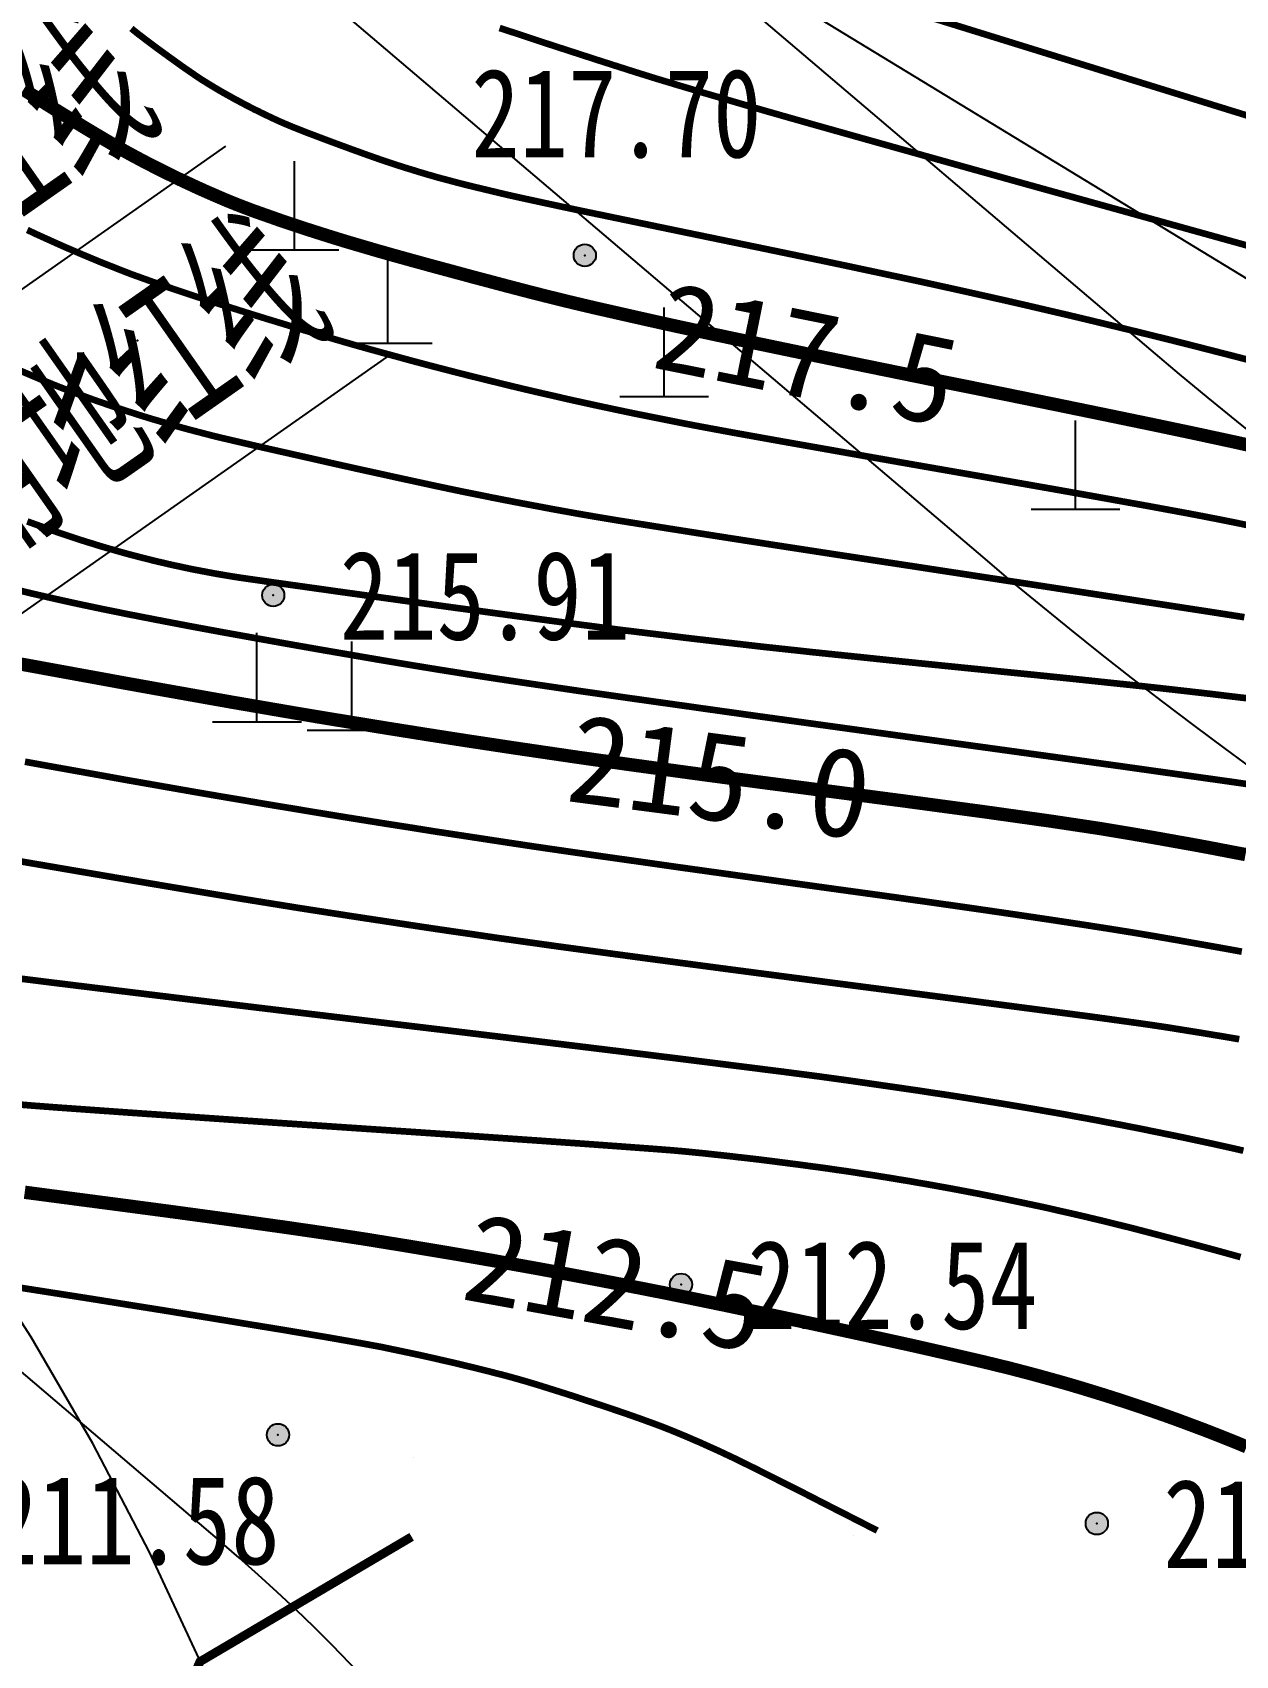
# Model space of a CAD drawing. Extents: x 36524600 to 36525730, y 2746759 to 2747713.
# Drawn here: x 36525067.07 to 36525080.61, y 2747405.56 to 2747423.84 of the extents above; entities that cross this region are included whole.
import ezdxf
from ezdxf.enums import TextEntityAlignment as Align

# ---------------------------------------------------------------- set-up
doc = ezdxf.new("R2010")
doc.units = 0
doc.header["$LTSCALE"] = 1000
doc.header["$MEASUREMENT"] = 0
doc.linetypes.add('X2', pattern=[10, 8, -2])
for name, color, linetype in [('0-规划道路', 4, 'Continuous'), ('DGX', 251, 'Continuous'), ('DIM_LEAD', 3, 'Continuous'), ('DLDW', 11, 'Continuous'), ('DLSS', 4, 'Continuous'), ('DMTZ', 3, 'Continuous'), ('GCD', 252, 'Continuous'), ('PP-DX-PT', 251, 'Continuous'), ('PUB_TEXT', 7, 'Continuous'), ('ZBTZ', 3, 'Continuous'), ('ZDH', 1, 'Continuous')]:
    doc.layers.add(name, color=color, linetype=linetype)
doc.styles.add('_TCH_DIM', font='SIMPLEX', dxfattribs={"bigfont": 'GBCBIG'})
doc.styles.add('正等线体', font='宋体.shx', dxfattribs={"bigfont": '@@gbcbig.shx'})
doc.linetypes.add('10421', pattern='A,2,[150,AAA.SHX,S=0.5,R=0,X=0,Y=0.5],1e-11', length=2)

# ---------------------------------------------------------------- blocks, each defined once
blk = doc.blocks.new('gc200')
h = blk.add_hatch(color=256)
edge = h.paths.add_edge_path()
edge.add_arc((0, 0), 0.25, 0, 360)
blk.add_circle((0, 0), 0.25)
blk = doc.blocks.new('Gc111')
for p, q in [((0, 0), (0, 2)), ((-1, 0), (1, 0))]:
    blk.add_line(p, q)
blk = doc.blocks.new('dxt')
at = {"layer": 'DGX', "color": 253, "linetype": 'Continuous', "flags": 128}
for points, const_width in [([(36525076.579, 2747406.97), (36525076.272, 2747407.127), (36525075.995, 2747407.268), (36525075.75, 2747407.394), (36525075.534, 2747407.503), (36525075.349, 2747407.596), (36525075.194, 2747407.674), (36525075.07, 2747407.735), (36525074.977, 2747407.781), (36525074.898, 2747407.818), (36525074.82, 2747407.855), (36525074.741, 2747407.891), (36525074.661, 2747407.927), (36525074.582, 2747407.963), (36525074.502, 2747407.997), (36525074.422, 2747408.032), (36525074.342, 2747408.065), (36525074.257, 2747408.1), (36525074.161, 2747408.138), (36525074.054, 2747408.178), (36525073.936, 2747408.221), (36525073.809, 2747408.266), (36525073.67, 2747408.314), (36525073.521, 2747408.364), (36525073.361, 2747408.417), (36525073.201, 2747408.47), (36525073.051, 2747408.518), (36525072.911, 2747408.562), (36525072.781, 2747408.603), (36525072.662, 2747408.639), (36525072.552, 2747408.671), (36525072.452, 2747408.699), (36525072.363, 2747408.723), (36525072.278, 2747408.744), (36525072.194, 2747408.766), (36525072.109, 2747408.787), (36525072.025, 2747408.808), (36525071.94, 2747408.828), (36525071.855, 2747408.849), (36525071.77, 2747408.869), (36525071.685, 2747408.888), (36525071.6, 2747408.908), (36525071.515, 2747408.927), (36525071.43, 2747408.946), (36525071.345, 2747408.964), (36525071.26, 2747408.982), (36525071.175, 2747409), (36525071.089, 2747409.018), (36525071.004, 2747409.036), (36525070.901, 2747409.055), (36525070.765, 2747409.08), (36525070.594, 2747409.11), (36525070.389, 2747409.146), (36525070.151, 2747409.186), (36525069.878, 2747409.232), (36525069.571, 2747409.282), (36525069.23, 2747409.338), (36525068.881, 2747409.395), (36525068.548, 2747409.449), (36525068.233, 2747409.499), (36525067.934, 2747409.547), (36525067.652, 2747409.592), (36525067.388, 2747409.633), (36525067.14, 2747409.672), (36525066.909, 2747409.708)], 0.075), ([(36525080.736, 2747407.913), (36525080.623, 2747407.96), (36525080.509, 2747408.006), (36525080.395, 2747408.051), (36525080.28, 2747408.096), (36525080.166, 2747408.139), (36525080.051, 2747408.182), (36525079.935, 2747408.225), (36525079.82, 2747408.266), (36525079.704, 2747408.307), (36525079.588, 2747408.347), (36525079.472, 2747408.386), (36525079.355, 2747408.425), (36525079.238, 2747408.463), (36525079.121, 2747408.5), (36525079.004, 2747408.536), (36525078.887, 2747408.572), (36525078.769, 2747408.607), (36525078.651, 2747408.641), (36525078.533, 2747408.674), (36525078.414, 2747408.707), (36525078.296, 2747408.739), (36525078.177, 2747408.77), (36525078.058, 2747408.801), (36525077.939, 2747408.83), (36525077.812, 2747408.861), (36525077.672, 2747408.894), (36525077.516, 2747408.93), (36525077.346, 2747408.969), (36525077.162, 2747409.011), (36525076.964, 2747409.056), (36525076.75, 2747409.103), (36525076.523, 2747409.153), (36525076.288, 2747409.204), (36525076.053, 2747409.255), (36525075.817, 2747409.306), (36525075.581, 2747409.356), (36525075.344, 2747409.406), (36525075.107, 2747409.456), (36525074.869, 2747409.506), (36525074.631, 2747409.555), (36525074.393, 2747409.604), (36525074.155, 2747409.652), (36525073.916, 2747409.699), (36525073.678, 2747409.746), (36525073.439, 2747409.792), (36525073.2, 2747409.837), (36525072.961, 2747409.882), (36525072.722, 2747409.926), (36525072.482, 2747409.969), (36525072.243, 2747410.012), (36525072.003, 2747410.054), (36525071.764, 2747410.095), (36525071.524, 2747410.135), (36525071.284, 2747410.175), (36525071.044, 2747410.214), (36525070.804, 2747410.253), (36525070.542, 2747410.293), (36525070.239, 2747410.338), (36525069.894, 2747410.388), (36525069.506, 2747410.442), (36525069.077, 2747410.501), (36525068.606, 2747410.565), (36525068.092, 2747410.633), (36525067.536, 2747410.706), (36525066.983, 2747410.779)], 0.15), ([(36525080.668, 2747410.049), (36525080.527, 2747410.088), (36525080.381, 2747410.128), (36525080.23, 2747410.169), (36525080.08, 2747410.209), (36525079.937, 2747410.247), (36525079.8, 2747410.283), (36525079.671, 2747410.317), (36525079.548, 2747410.349), (36525079.433, 2747410.379), (36525079.323, 2747410.406), (36525079.221, 2747410.431), (36525079.122, 2747410.456), (36525079.024, 2747410.479), (36525078.925, 2747410.503), (36525078.826, 2747410.526), (36525078.726, 2747410.549), (36525078.627, 2747410.571), (36525078.528, 2747410.594), (36525078.429, 2747410.616), (36525078.329, 2747410.637), (36525078.23, 2747410.658), (36525078.13, 2747410.679), (36525078.03, 2747410.7), (36525077.931, 2747410.72), (36525077.831, 2747410.74), (36525077.731, 2747410.76), (36525077.631, 2747410.779), (36525077.531, 2747410.798), (36525077.431, 2747410.817), (36525077.331, 2747410.835), (36525077.231, 2747410.853), (36525077.131, 2747410.871), (36525077.031, 2747410.888), (36525076.931, 2747410.906), (36525076.83, 2747410.922), (36525076.73, 2747410.939), (36525076.629, 2747410.955), (36525076.529, 2747410.971), (36525076.428, 2747410.986), (36525076.328, 2747411.002), (36525076.227, 2747411.017), (36525076.126, 2747411.031), (36525076.026, 2747411.046), (36525075.925, 2747411.06), (36525075.824, 2747411.073), (36525075.723, 2747411.087), (36525075.622, 2747411.1), (36525075.521, 2747411.113), (36525075.42, 2747411.126), (36525075.319, 2747411.139), (36525075.218, 2747411.151), (36525075.117, 2747411.163), (36525075.016, 2747411.174), (36525074.915, 2747411.186), (36525074.814, 2747411.197), (36525074.713, 2747411.208), (36525074.612, 2747411.219), (36525074.51, 2747411.229), (36525074.409, 2747411.239), (36525074.263, 2747411.252), (36525074.028, 2747411.27), (36525073.703, 2747411.294), (36525073.29, 2747411.324), (36525072.787, 2747411.359), (36525072.194, 2747411.4), (36525071.513, 2747411.447), (36525070.742, 2747411.499), (36525069.969, 2747411.551), (36525069.28, 2747411.598), (36525068.675, 2747411.64), (36525068.156, 2747411.676), (36525067.72, 2747411.707), (36525067.369, 2747411.732), (36525067.103, 2747411.752), (36525066.921, 2747411.767)], 0.075), ([(36525080.7, 2747411.247), (36525080.583, 2747411.274), (36525080.466, 2747411.3), (36525080.349, 2747411.326), (36525080.232, 2747411.351), (36525080.115, 2747411.376), (36525079.998, 2747411.401), (36525079.88, 2747411.425), (36525079.763, 2747411.449), (36525079.646, 2747411.473), (36525079.528, 2747411.497), (36525079.41, 2747411.52), (36525079.293, 2747411.543), (36525079.175, 2747411.565), (36525079.057, 2747411.588), (36525078.939, 2747411.61), (36525078.821, 2747411.631), (36525078.703, 2747411.653), (36525078.585, 2747411.674), (36525078.467, 2747411.694), (36525078.349, 2747411.715), (36525078.231, 2747411.735), (36525078.112, 2747411.755), (36525077.994, 2747411.775), (36525077.875, 2747411.794), (36525077.757, 2747411.813), (36525077.639, 2747411.832), (36525077.513, 2747411.852), (36525077.372, 2747411.874), (36525077.216, 2747411.897), (36525077.046, 2747411.923), (36525076.86, 2747411.95), (36525076.66, 2747411.979), (36525076.445, 2747412.01), (36525076.214, 2747412.043), (36525075.923, 2747412.083), (36525075.525, 2747412.135), (36525075.019, 2747412.199), (36525074.406, 2747412.276), (36525073.686, 2747412.365), (36525072.859, 2747412.466), (36525071.924, 2747412.579), (36525070.882, 2747412.704), (36525069.842, 2747412.829), (36525068.913, 2747412.941), (36525068.094, 2747413.041), (36525067.387, 2747413.128), (36525066.79, 2747413.202)], 0.075), ([(36525080.653, 2747412.502), (36525080.554, 2747412.519), (36525080.454, 2747412.536), (36525080.355, 2747412.552), (36525080.255, 2747412.569), (36525080.156, 2747412.585), (36525080.056, 2747412.601), (36525079.956, 2747412.617), (36525079.857, 2747412.633), (36525079.757, 2747412.648), (36525079.657, 2747412.663), (36525079.518, 2747412.683), (36525079.3, 2747412.713), (36525079.002, 2747412.754), (36525078.625, 2747412.804), (36525078.169, 2747412.864), (36525077.634, 2747412.934), (36525077.02, 2747413.014), (36525076.327, 2747413.104), (36525075.622, 2747413.196), (36525074.974, 2747413.281), (36525074.384, 2747413.359), (36525073.85, 2747413.43), (36525073.374, 2747413.494), (36525072.954, 2747413.551), (36525072.592, 2747413.602), (36525072.286, 2747413.645), (36525072.009, 2747413.686), (36525071.732, 2747413.726), (36525071.455, 2747413.767), (36525071.178, 2747413.809), (36525070.901, 2747413.851), (36525070.625, 2747413.893), (36525070.348, 2747413.936), (36525070.071, 2747413.979), (36525069.767, 2747414.028), (36525069.407, 2747414.086), (36525068.992, 2747414.155), (36525068.522, 2747414.234), (36525067.996, 2747414.323), (36525067.415, 2747414.422), (36525066.779, 2747414.531)], 0.075), ([(36525080.724, 2747414.581), (36525080.523, 2747414.619), (36525080.322, 2747414.658), (36525080.121, 2747414.695), (36525079.919, 2747414.731), (36525079.718, 2747414.767), (36525079.516, 2747414.802), (36525079.314, 2747414.836), (36525079.092, 2747414.873), (36525078.827, 2747414.913), (36525078.52, 2747414.959), (36525078.171, 2747415.008), (36525077.78, 2747415.063), (36525077.347, 2747415.121), (36525076.872, 2747415.185), (36525076.355, 2747415.253), (36525075.835, 2747415.321), (36525075.352, 2747415.384), (36525074.905, 2747415.443), (36525074.495, 2747415.498), (36525074.122, 2747415.549), (36525073.786, 2747415.595), (36525073.486, 2747415.637), (36525073.223, 2747415.674), (36525072.978, 2747415.71), (36525072.733, 2747415.746), (36525072.488, 2747415.782), (36525072.244, 2747415.819), (36525071.999, 2747415.856), (36525071.754, 2747415.894), (36525071.51, 2747415.932), (36525071.266, 2747415.971), (36525071.021, 2747416.01), (36525070.777, 2747416.05), (36525070.533, 2747416.09), (36525070.289, 2747416.13), (36525070.045, 2747416.171), (36525069.801, 2747416.213), (36525069.557, 2747416.255), (36525069.313, 2747416.297), (36525069.059, 2747416.342), (36525068.783, 2747416.391), (36525068.486, 2747416.444), (36525068.168, 2747416.501), (36525067.828, 2747416.563), (36525067.467, 2747416.629), (36525067.084, 2747416.699), (36525066.68, 2747416.773)], 0.15), ([(36525066.846, 2747417.573), (36525067.063, 2747417.52), (36525067.303, 2747417.465), (36525067.564, 2747417.407), (36525067.848, 2747417.347), (36525068.154, 2747417.285), (36525068.482, 2747417.221), (36525068.832, 2747417.154), (36525069.204, 2747417.085), (36525069.583, 2747417.017), (36525069.951, 2747416.951), (36525070.31, 2747416.888), (36525070.658, 2747416.828), (36525070.996, 2747416.77), (36525071.325, 2747416.715), (36525071.643, 2747416.663), (36525071.951, 2747416.614), (36525072.294, 2747416.561), (36525072.717, 2747416.498), (36525073.218, 2747416.424), (36525073.799, 2747416.341), (36525074.459, 2747416.248), (36525075.198, 2747416.144), (36525076.017, 2747416.031), (36525076.915, 2747415.907), (36525077.811, 2747415.784), (36525078.623, 2747415.672), (36525079.352, 2747415.571), (36525079.997, 2747415.48), (36525080.559, 2747415.401), (36525081.037, 2747415.332)], 0.075), ([(36525067.012, 2747418.332), (36525067.068, 2747418.311), (36525067.124, 2747418.291), (36525067.179, 2747418.271), (36525067.235, 2747418.251), (36525067.292, 2747418.231), (36525067.348, 2747418.211), (36525067.404, 2747418.192), (36525067.46, 2747418.173), (36525067.517, 2747418.154), (36525067.573, 2747418.136), (36525067.63, 2747418.117), (36525067.687, 2747418.099), (36525067.744, 2747418.082), (36525067.8, 2747418.064), (36525067.857, 2747418.047), (36525067.914, 2747418.03), (36525067.971, 2747418.014), (36525068.029, 2747417.997), (36525068.086, 2747417.981), (36525068.143, 2747417.965), (36525068.201, 2747417.95), (36525068.258, 2747417.935), (36525068.316, 2747417.92), (36525068.373, 2747417.906), (36525068.431, 2747417.891), (36525068.489, 2747417.877), (36525068.547, 2747417.864), (36525068.605, 2747417.85), (36525068.663, 2747417.837), (36525068.721, 2747417.825), (36525068.779, 2747417.812), (36525068.837, 2747417.8), (36525068.895, 2747417.788), (36525068.954, 2747417.777), (36525069.012, 2747417.766), (36525069.07, 2747417.755), (36525069.129, 2747417.744), (36525069.187, 2747417.734), (36525069.246, 2747417.724), (36525069.305, 2747417.714), (36525069.388, 2747417.701), (36525069.52, 2747417.682), (36525069.7, 2747417.656), (36525069.929, 2747417.624), (36525070.207, 2747417.585), (36525070.533, 2747417.539), (36525070.908, 2747417.487), (36525071.332, 2747417.428), (36525071.764, 2747417.368), (36525072.164, 2747417.314), (36525072.531, 2747417.264), (36525072.866, 2747417.219), (36525073.168, 2747417.178), (36525073.438, 2747417.143), (36525073.676, 2747417.112), (36525073.881, 2747417.087), (36525074.071, 2747417.064), (36525074.26, 2747417.041), (36525074.449, 2747417.018), (36525074.638, 2747416.996), (36525074.827, 2747416.974), (36525075.017, 2747416.952), (36525075.206, 2747416.93), (36525075.395, 2747416.909), (36525075.6, 2747416.887), (36525075.837, 2747416.861), (36525076.105, 2747416.833), (36525076.405, 2747416.802), (36525076.737, 2747416.767), (36525077.1, 2747416.73), (36525077.494, 2747416.69), (36525077.92, 2747416.647), (36525078.347, 2747416.604), (36525078.746, 2747416.563), (36525079.115, 2747416.524), (36525079.456, 2747416.488), (36525079.767, 2747416.454), (36525080.049, 2747416.422), (36525080.303, 2747416.393), (36525080.527, 2747416.366), (36525080.737, 2747416.341)], 0.075), ([(36525066.922, 2747420.033), (36525067.033, 2747419.986), (36525067.136, 2747419.942), (36525067.23, 2747419.903), (36525067.317, 2747419.867), (36525067.396, 2747419.836), (36525067.466, 2747419.809), (36525067.533, 2747419.784), (36525067.6, 2747419.759), (36525067.667, 2747419.734), (36525067.734, 2747419.71), (36525067.801, 2747419.686), (36525067.869, 2747419.663), (36525067.936, 2747419.639), (36525068.004, 2747419.617), (36525068.071, 2747419.594), (36525068.139, 2747419.572), (36525068.207, 2747419.55), (36525068.275, 2747419.528), (36525068.343, 2747419.507), (36525068.411, 2747419.486), (36525068.48, 2747419.466), (36525068.548, 2747419.446), (36525068.617, 2747419.426), (36525068.685, 2747419.406), (36525068.754, 2747419.387), (36525068.823, 2747419.368), (36525068.892, 2747419.35), (36525068.961, 2747419.332), (36525069.03, 2747419.314), (36525069.099, 2747419.296), (36525069.181, 2747419.276), (36525069.288, 2747419.251), (36525069.421, 2747419.22), (36525069.579, 2747419.183), (36525069.762, 2747419.141), (36525069.971, 2747419.094), (36525070.206, 2747419.041), (36525070.465, 2747418.982), (36525070.729, 2747418.923), (36525070.976, 2747418.869), (36525071.207, 2747418.818), (36525071.42, 2747418.772), (36525071.617, 2747418.729), (36525071.797, 2747418.691), (36525071.96, 2747418.657), (36525072.106, 2747418.628), (36525072.244, 2747418.6), (36525072.382, 2747418.573), (36525072.521, 2747418.546), (36525072.659, 2747418.52), (36525072.797, 2747418.494), (36525072.935, 2747418.468), (36525073.074, 2747418.443), (36525073.212, 2747418.418), (36525073.392, 2747418.387), (36525073.655, 2747418.343), (36525074, 2747418.288), (36525074.429, 2747418.22), (36525074.94, 2747418.14), (36525075.534, 2747418.048), (36525076.211, 2747417.944), (36525076.971, 2747417.828), (36525077.734, 2747417.711), (36525078.421, 2747417.606), (36525079.031, 2747417.512), (36525079.566, 2747417.43), (36525080.023, 2747417.36), (36525080.405, 2747417.301), (36525080.711, 2747417.253)], 0.075), ([(36525067.012, 2747421.613), (36525067.116, 2747421.564), (36525067.22, 2747421.517), (36525067.324, 2747421.47), (36525067.429, 2747421.423), (36525067.534, 2747421.378), (36525067.64, 2747421.333), (36525067.745, 2747421.289), (36525067.851, 2747421.245), (36525067.958, 2747421.203), (36525068.064, 2747421.161), (36525068.177, 2747421.117), (36525068.302, 2747421.072), (36525068.438, 2747421.023), (36525068.586, 2747420.972), (36525068.746, 2747420.918), (36525068.918, 2747420.861), (36525069.102, 2747420.802), (36525069.298, 2747420.74), (36525069.497, 2747420.677), (36525069.69, 2747420.617), (36525069.878, 2747420.56), (36525070.06, 2747420.504), (36525070.237, 2747420.452), (36525070.408, 2747420.401), (36525070.573, 2747420.353), (36525070.733, 2747420.307), (36525070.891, 2747420.263), (36525071.048, 2747420.22), (36525071.206, 2747420.177), (36525071.363, 2747420.134), (36525071.521, 2747420.092), (36525071.679, 2747420.051), (36525071.837, 2747420.01), (36525071.995, 2747419.97), (36525072.154, 2747419.931), (36525072.312, 2747419.892), (36525072.471, 2747419.853), (36525072.63, 2747419.815), (36525072.789, 2747419.778), (36525072.948, 2747419.742), (36525073.107, 2747419.705), (36525073.267, 2747419.67), (36525073.426, 2747419.635), (36525073.586, 2747419.601), (36525073.746, 2747419.567), (36525073.906, 2747419.534), (36525074.066, 2747419.502), (36525074.226, 2747419.47), (36525074.386, 2747419.438), (36525074.547, 2747419.407), (36525074.73, 2747419.373), (36525074.957, 2747419.331), (36525075.23, 2747419.282), (36525075.548, 2747419.225), (36525075.911, 2747419.161), (36525076.318, 2747419.089), (36525076.771, 2747419.009), (36525077.268, 2747418.922), (36525077.767, 2747418.835), (36525078.223, 2747418.755), (36525078.637, 2747418.682), (36525079.007, 2747418.616), (36525079.336, 2747418.557), (36525079.621, 2747418.506), (36525079.864, 2747418.461), (36525080.065, 2747418.424), (36525080.244, 2747418.39), (36525080.423, 2747418.355), (36525080.602, 2747418.319), (36525080.78, 2747418.283)], 0.075), ([(36525066.97, 2747423.195), (36525067.058, 2747423.138), (36525067.154, 2747423.077), (36525067.258, 2747423.011), (36525067.371, 2747422.941), (36525067.492, 2747422.867), (36525067.612, 2747422.793), (36525067.726, 2747422.724), (36525067.832, 2747422.661), (36525067.93, 2747422.603), (36525068.021, 2747422.55), (36525068.104, 2747422.503), (36525068.18, 2747422.461), (36525068.249, 2747422.424), (36525068.313, 2747422.39), (36525068.378, 2747422.356), (36525068.443, 2747422.323), (36525068.509, 2747422.29), (36525068.574, 2747422.257), (36525068.64, 2747422.225), (36525068.705, 2747422.193), (36525068.771, 2747422.162), (36525068.838, 2747422.131), (36525068.904, 2747422.1), (36525068.97, 2747422.07), (36525069.037, 2747422.04), (36525069.104, 2747422.011), (36525069.171, 2747421.982), (36525069.238, 2747421.953), (36525069.306, 2747421.925), (36525069.378, 2747421.896), (36525069.459, 2747421.865), (36525069.548, 2747421.831), (36525069.647, 2747421.796), (36525069.755, 2747421.758), (36525069.871, 2747421.717), (36525069.996, 2747421.675), (36525070.131, 2747421.63), (36525070.275, 2747421.584), (36525070.43, 2747421.535), (36525070.595, 2747421.484), (36525070.772, 2747421.432), (36525070.959, 2747421.377), (36525071.157, 2747421.321), (36525071.366, 2747421.263), (36525071.585, 2747421.203), (36525071.804, 2747421.144), (36525072.01, 2747421.088), (36525072.203, 2747421.037), (36525072.383, 2747420.989), (36525072.551, 2747420.945), (36525072.705, 2747420.905), (36525072.847, 2747420.869), (36525072.977, 2747420.837), (36525073.107, 2747420.805), (36525073.253, 2747420.77), (36525073.415, 2747420.732), (36525073.592, 2747420.692), (36525073.785, 2747420.648), (36525073.994, 2747420.601), (36525074.217, 2747420.551), (36525074.457, 2747420.499), (36525074.728, 2747420.44), (36525075.048, 2747420.372), (36525075.417, 2747420.295), (36525075.834, 2747420.208), (36525076.3, 2747420.112), (36525076.814, 2747420.007), (36525077.377, 2747419.892), (36525077.989, 2747419.769), (36525078.601, 2747419.644), (36525079.165, 2747419.528), (36525079.682, 2747419.421), (36525080.152, 2747419.322), (36525080.574, 2747419.231), (36525080.948, 2747419.148)], 0.15), ([(36525068.184, 2747423.881), (36525068.222, 2747423.85), (36525068.261, 2747423.819), (36525068.304, 2747423.786), (36525068.35, 2747423.751), (36525068.399, 2747423.714), (36525068.451, 2747423.675), (36525068.507, 2747423.634), (36525068.566, 2747423.591), (36525068.628, 2747423.546), (36525068.691, 2747423.501), (36525068.749, 2747423.459), (36525068.804, 2747423.421), (36525068.855, 2747423.386), (36525068.901, 2747423.354), (36525068.945, 2747423.325), (36525068.984, 2747423.299), (36525069.02, 2747423.277), (36525069.053, 2747423.256), (36525069.087, 2747423.236), (36525069.121, 2747423.215), (36525069.155, 2747423.195), (36525069.189, 2747423.175), (36525069.223, 2747423.155), (36525069.258, 2747423.136), (36525069.292, 2747423.117), (36525069.327, 2747423.097), (36525069.362, 2747423.078), (36525069.397, 2747423.06), (36525069.431, 2747423.041), (36525069.466, 2747423.023), (36525069.502, 2747423.004), (36525069.537, 2747422.986), (36525069.572, 2747422.968), (36525069.608, 2747422.951), (36525069.643, 2747422.933), (36525069.679, 2747422.916), (36525069.714, 2747422.899), (36525069.75, 2747422.882), (36525069.786, 2747422.865), (36525069.822, 2747422.848), (36525069.858, 2747422.832), (36525069.899, 2747422.814), (36525069.949, 2747422.793), (36525070.009, 2747422.768), (36525070.078, 2747422.741), (36525070.156, 2747422.71), (36525070.244, 2747422.677), (36525070.341, 2747422.64), (36525070.448, 2747422.6), (36525070.556, 2747422.56), (36525070.657, 2747422.523), (36525070.751, 2747422.489), (36525070.839, 2747422.457), (36525070.919, 2747422.429), (36525070.993, 2747422.403), (36525071.06, 2747422.38), (36525071.12, 2747422.361), (36525071.176, 2747422.342), (36525071.233, 2747422.324), (36525071.29, 2747422.306), (36525071.347, 2747422.289), (36525071.403, 2747422.271), (36525071.46, 2747422.254), (36525071.517, 2747422.237), (36525071.574, 2747422.221), (36525071.635, 2747422.203), (36525071.703, 2747422.185), (36525071.779, 2747422.165), (36525071.861, 2747422.143), (36525071.951, 2747422.12), (36525072.049, 2747422.096), (36525072.154, 2747422.071), (36525072.266, 2747422.044), (36525072.4, 2747422.012), (36525072.574, 2747421.973), (36525072.786, 2747421.927), (36525073.036, 2747421.873), (36525073.326, 2747421.812), (36525073.653, 2747421.744), (36525074.019, 2747421.668), (36525074.424, 2747421.584), (36525074.836, 2747421.499), (36525075.225, 2747421.419), (36525075.591, 2747421.343), (36525075.933, 2747421.272), (36525076.251, 2747421.205), (36525076.546, 2747421.142), (36525076.818, 2747421.084), (36525077.066, 2747421.031), (36525077.302, 2747420.979), (36525077.538, 2747420.927), (36525077.774, 2747420.874), (36525078.01, 2747420.821), (36525078.246, 2747420.767), (36525078.481, 2747420.712), (36525078.717, 2747420.657), (36525078.952, 2747420.601), (36525079.187, 2747420.544), (36525079.422, 2747420.487), (36525079.657, 2747420.429), (36525079.892, 2747420.371), (36525080.126, 2747420.312), (36525080.36, 2747420.252), (36525080.595, 2747420.192), (36525080.829, 2747420.131)], 0.075), ([(36525072.328, 2747423.886), (36525072.507, 2747423.828), (36525072.705, 2747423.762), (36525072.906, 2747423.696), (36525073.094, 2747423.635), (36525073.27, 2747423.578), (36525073.433, 2747423.525), (36525073.583, 2747423.477), (36525073.721, 2747423.433), (36525073.846, 2747423.393), (36525073.958, 2747423.358), (36525074.07, 2747423.323), (36525074.196, 2747423.285), (36525074.335, 2747423.243), (36525074.487, 2747423.198), (36525074.653, 2747423.148), (36525074.832, 2747423.096), (36525075.025, 2747423.039), (36525075.231, 2747422.979), (36525075.492, 2747422.904), (36525075.852, 2747422.802), (36525076.31, 2747422.673), (36525076.865, 2747422.517), (36525077.519, 2747422.334), (36525078.271, 2747422.124), (36525079.121, 2747421.888), (36525080.068, 2747421.625), (36525081.011, 2747421.363)], 0.075), ([(36525077.166, 2747424.009), (36525078.166, 2747423.699), (36525079.308, 2747423.345), (36525080.457, 2747422.989), (36525081.475, 2747422.674)], 0.075), ([(36525066.986, 2747415.626), (36525067.278, 2747415.573), (36525067.564, 2747415.522), (36525067.842, 2747415.472), (36525068.113, 2747415.423), (36525068.381, 2747415.376), (36525068.649, 2747415.329), (36525068.917, 2747415.282), (36525069.185, 2747415.236), (36525069.453, 2747415.191), (36525069.721, 2747415.145), (36525069.989, 2747415.101), (36525070.258, 2747415.056), (36525070.526, 2747415.012), (36525070.794, 2747414.969), (36525071.063, 2747414.926), (36525071.332, 2747414.884), (36525071.6, 2747414.841), (36525071.869, 2747414.8), (36525072.138, 2747414.759), (36525072.407, 2747414.718), (36525072.698, 2747414.674), (36525073.034, 2747414.625), (36525073.415, 2747414.57), (36525073.84, 2747414.51), (36525074.31, 2747414.443), (36525074.825, 2747414.371), (36525075.384, 2747414.293), (36525075.988, 2747414.209), (36525076.591, 2747414.126), (36525077.146, 2747414.048), (36525077.652, 2747413.976), (36525078.111, 2747413.909), (36525078.522, 2747413.848), (36525078.885, 2747413.793), (36525079.2, 2747413.744), (36525079.467, 2747413.701), (36525079.71, 2747413.66), (36525079.953, 2747413.618), (36525080.196, 2747413.575), (36525080.439, 2747413.532), (36525080.682, 2747413.488)], 0.075)]:
    blk.add_lwpolyline(points, dxfattribs=dict(at, const_width=const_width))
at = {"layer": 'DLSS', "color": 253, "linetype": 'X2'}
blk.add_line((36525089.556, 2747415.693), (36524941.757, 2747505.709), dxfattribs=at)
for radius, start in [(30, 332.8353), (27, 305.2834)]:
    blk.add_arc((36525041.484, 2747393.452), radius, start, 58.6566, dxfattribs=at)
at = {"layer": 'DMTZ', "color": 253, "linetype": '10421', "const_width": 0.0000022, "elevation": 200, "flags": 128}
blk.add_lwpolyline([(36525114.148, 2747383.161), (36525113.93, 2747393.056), (36525113.598, 2747394.726), (36525110.478, 2747400.496), (36525108.325, 2747403.033), (36525107.139, 2747403.97), (36525105.63, 2747404.49), (36525101.725, 2747404.637), (36525096.889, 2747406.254), (36525094.174, 2747406.302), (36525090.954, 2747407.008), (36525086.634, 2747406.762), (36525085.217, 2747405.937), (36525084.346, 2747404.786), (36525083.404, 2747404.624), (36525076.998, 2747406.798), (36525067.252, 2747408.51), (36525061.551, 2747408.579), (36525058.074, 2747407.666), (36525053.009, 2747405.353), (36525048.603, 2747404.042), (36525043.307, 2747402.597), (36525041.076, 2747402.386), (36525039.057, 2747402.288), (36525036.747, 2747403.691), (36525035.48, 2747405.753), (36525033.307, 2747412.778), (36525029.013, 2747421.757), (36525025.247, 2747425.488), (36525021.012, 2747428.756), (36525015.032, 2747433.661), (36525012.836, 2747435.594), (36525010.222, 2747438.541), (36525008.767, 2747440.5), (36525005.691, 2747446.309), (36525004.521, 2747449.922), (36525004.103, 2747453.218), (36525004.158, 2747457.366), (36525004.346, 2747461.068), (36525003.833, 2747466.322), (36524999.172, 2747478.694), (36524996.93, 2747482.765), (36524994.423, 2747491.584), (36524992.957, 2747497.838), (36524991.208, 2747506.075), (36524988.345, 2747520.412), (36524984.663, 2747529.207), (36524983.82, 2747532.506)], dxfattribs=at)
at = {"layer": 'DMTZ', "color": 253, "linetype": '10421', "elevation": 211.745, "flags": 128}
blk.add_lwpolyline([(36525058.78, 2747343.493, 0.00000221, 0.00000221, 0), (36525056.806, 2747347.436, 0.00000221, 0.00000221, 0), (36525056.739, 2747348.822, 0.00000221, 0.00000221, 0), (36525057.271, 2747349.88, 0.00000221, 0.00000221, 0), (36525059.651, 2747352.091, 0.00000221, 0.00000221, 0), (36525062.899, 2747358.96, 0.00000221, 0.00000221, 0), (36525067.519, 2747364.773, 0.00000221, 0.00000221, 0), (36525071.45, 2747367.621, 0.00000221, 0.00000221, 0), (36525077.543, 2747374.209, 0.00000221, 0.00000221, 0), (36525082.602, 2747380.507, 0.00000221, 0.00000221, 0), (36525083.137, 2747382.234, 0.00000221, 0.00000221, 0), (36525084.002, 2747388.574, 0.00000221, 0.00000221, 0), (36525083.364, 2747393.748, 0.00000221, 0.00000221, 0), (36525082.793, 2747395.672, 0.00000221, 0.00000221, 0), (36525080.617, 2747400.078, 0.00000221, 0.00000221, 0), (36525079.536, 2747401.624, 0.00000221, 0.00000221, 0), (36525077.794, 2747403.08, 0.00000221, 0.00000221, 0), (36525072.77, 2747405.807, 0.00000221, 0.00000221, 0), (36525071.338, 2747406.9, 0.00000221, 0.00000221, 0), (36525069.833, 2747408.048, 0.00000221, 0.00000221, 0)], format="xyseb", dxfattribs=at)
at = {"layer": 'PP-DX-PT', "color": 253, "linetype": 'Continuous'}
for p in [(36525073.287, 2747421.326, 217.7), (36525069.78, 2747417.5, 215.91), (36525074.37, 2747409.74, 212.54), (36525069.833, 2747408.048, 211.58), (36525079.05, 2747407.05, 211.61)]:
    blk.add_point(p, dxfattribs=at)
at = {"layer": 'PP-DX-PT', "color": 253}
for p in [(36525073.287, 2747421.326, 217.698), (36525069.78, 2747417.5, 215.906), (36525074.37, 2747409.74, 212.54), (36525069.833, 2747408.048, 211.579), (36525079.05, 2747407.05, 211.61)]:
    blk.add_point(p, dxfattribs=at)
at = {"layer": 'ZBTZ', "color": 253, "linetype": 'Continuous', "const_width": 0.0999, "elevation": 211.512, "flags": 128}
blk.add_lwpolyline([(36525067.871, 2747402.985), (36525068.955, 2747405.494), (36525071.338, 2747406.9)], dxfattribs=at)
at = {"layer": 'ZDH', "color": 253, "linetype": 'Continuous'}
for p in [(36525070.02, 2747421.388, 217.416), (36525068.251, 2747420.369, 216.889), (36525071.069, 2747420.338, 217.226), (36525074.18, 2747419.739, 217.324), (36525078.81, 2747418.468, 216.547), (36525069.597, 2747416.076, 214.965), (36525070.664, 2747415.981, 214.865)]:
    blk.add_point(p, dxfattribs=at)
at = {"layer": 'DLDW', "color": 253, "linetype": 'Continuous', "xscale": 0.5, "yscale": 0.5}
for p in [(36525070.02, 2747421.388, 217.416), (36525071.069, 2747420.338, 217.226), (36525074.18, 2747419.739, 217.324), (36525078.81, 2747418.468, 216.547), (36525069.597, 2747416.076, 214.965), (36525070.664, 2747415.981, 214.865)]:
    blk.add_blockref('Gc111', p, dxfattribs=at)
at = {"layer": 'GCD', "color": 253, "linetype": 'Continuous'}
ref = blk.add_blockref('gc200', (36525073.287, 2747421.326, 217.698), dxfattribs=dict(at, xscale=0.5, yscale=0.5, zscale=0.5))
ref.add_attrib('height', '217.70', dxfattribs={"linetype": 'Continuous', "height": 1, "style": '正等线体', "width": 0.8}).set_placement((36525072.01, 2747422.93, 217.698), align=Align.MIDDLE_LEFT)
ref = blk.add_blockref('gc200', (36525069.78, 2747417.5, 215.906), dxfattribs=dict(at, xscale=0.5, yscale=0.5, zscale=0.5))
ref.add_attrib('height', '215.91', dxfattribs={"linetype": 'Continuous', "height": 1, "style": '正等线体', "width": 0.8}).set_placement((36525070.53, 2747417.5, 215.906), align=Align.MIDDLE_LEFT)
ref = blk.add_blockref('gc200', (36525074.37, 2747409.74, 212.54), dxfattribs=dict(at, xscale=0.5, yscale=0.5, zscale=0.5))
ref.add_attrib('height', '212.54', dxfattribs={"linetype": 'Continuous', "height": 1, "style": '正等线体', "width": 0.8}).set_placement((36525075.12, 2747409.74, 212.54), align=Align.MIDDLE_LEFT)
ref = blk.add_blockref('gc200', (36525069.833, 2747408.048, 211.579), dxfattribs=dict(at, xscale=0.5, yscale=0.5, zscale=0.5))
ref.add_attrib('height', '211.58', dxfattribs={"linetype": 'Continuous', "height": 1, "style": '正等线体', "width": 0.8}).set_placement((36525066.586, 2747407.09, 211.579), align=Align.MIDDLE_LEFT)
ref = blk.add_blockref('gc200', (36525079.05, 2747407.05, 211.61), dxfattribs=dict(at, xscale=0.5, yscale=0.5, zscale=0.5))
ref.add_attrib('height', '211.61', dxfattribs={"linetype": 'Continuous', "height": 1, "style": '正等线体', "width": 0.8}).set_placement((36525079.8, 2747407.05, 211.61), align=Align.MIDDLE_LEFT)
at = {"layer": 'DGX', "color": 253, "linetype": 'Continuous', "style": '正等线体'}
for s, rotation, p in [('217.5', 348.5777, (36525075.785, 2747420.214, 217.5)), ('215.0', 352.5716, (36525074.807, 2747415.454, 215)), ('212.5', 349.6695, (36525073.637, 2747409.759, 212.5))]:
    blk.add_text(s, height=1, rotation=rotation, dxfattribs=at).set_placement(p, align=Align.MIDDLE)

msp = doc.modelspace()

# ---------------------------------------------------------------- linework, layer by layer
at = {"layer": '0-规划道路', "color": 4}
for p, q in [((36525026.863, 2747461.254), (36525077.713, 2747417.973)), ((36525031.492, 2747461.254), (36525079.657, 2747420.259)), ((36525049.393, 2747423.693), (36525069.177, 2747406.854))]:
    msp.add_line(p, q, dxfattribs=at)
for centre, radius, start, end in [((36525110.12, 2747456.05), 47, 229.5974, 293.3148), ((36525110.121, 2747456.049), 50, 229.5974, 293.3272), ((36525056.214, 2747391.624), 20, 305.2834, 49.5974)]:
    msp.add_arc(centre, radius, start, end, dxfattribs=at)
at = {"layer": 'DIM_LEAD'}
for p, q in [((36525062.399, 2747417.753), (36525069.247, 2747422.555)), ((36525064.839, 2747415.817), (36525071.098, 2747420.206))]:
    msp.add_line(p, q, dxfattribs=at)

# ---------------------------------------------------------------- block references
msp.add_blockref('dxt', (0, 0))

# ---------------------------------------------------------------- texts
at = {"layer": 'PUB_TEXT', "style": '_TCH_DIM'}
for s, p in [('建筑后退红线', (36525062.662, 2747418.579)), ('用地红线', (36525066.586, 2747417.684))]:
    msp.add_text(s, height=1.6879, rotation=35.0367, dxfattribs=at).set_placement(p)

doc.saveas('drawing.dxf')
